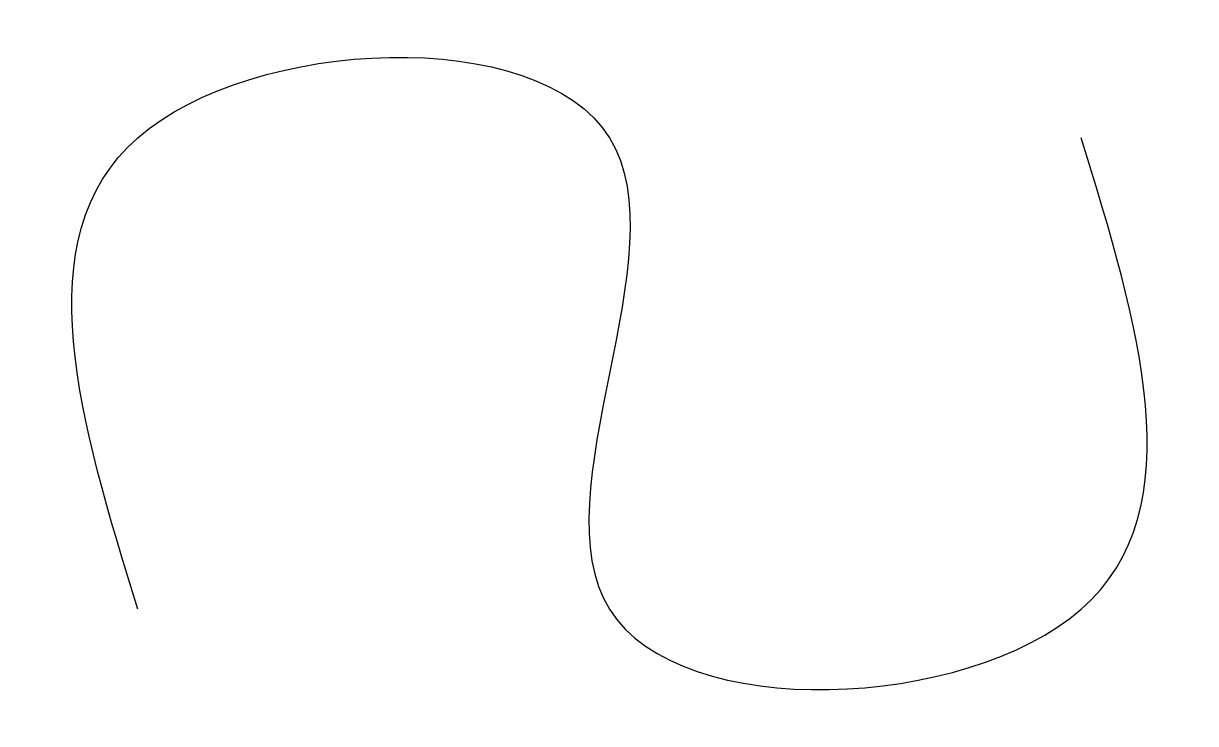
# Model space of a CAD drawing. Header units: millimetres. Extents: x -4.8 to 44.8, y -4.8 to 24.8.
import ezdxf

# ---------------------------------------------------------------- set-up
doc = ezdxf.new("R2010")
doc.units = ezdxf.units.MM
doc.layers.get('0').update_dxf_attribs({"lineweight": 25, "true_color": 0xffffff})

msp = doc.modelspace()

# ---------------------------------------------------------------- linework, layer by layer
msp.add_open_spline([(0, 0), (-2.424, 7.879), (-7.273, 23.636), (29.091, 25.455), (10.909, -5.455), (47.273, -3.636), (42.424, 12.121), (40, 20)], degree=3)

doc.saveas('drawing.dxf')
